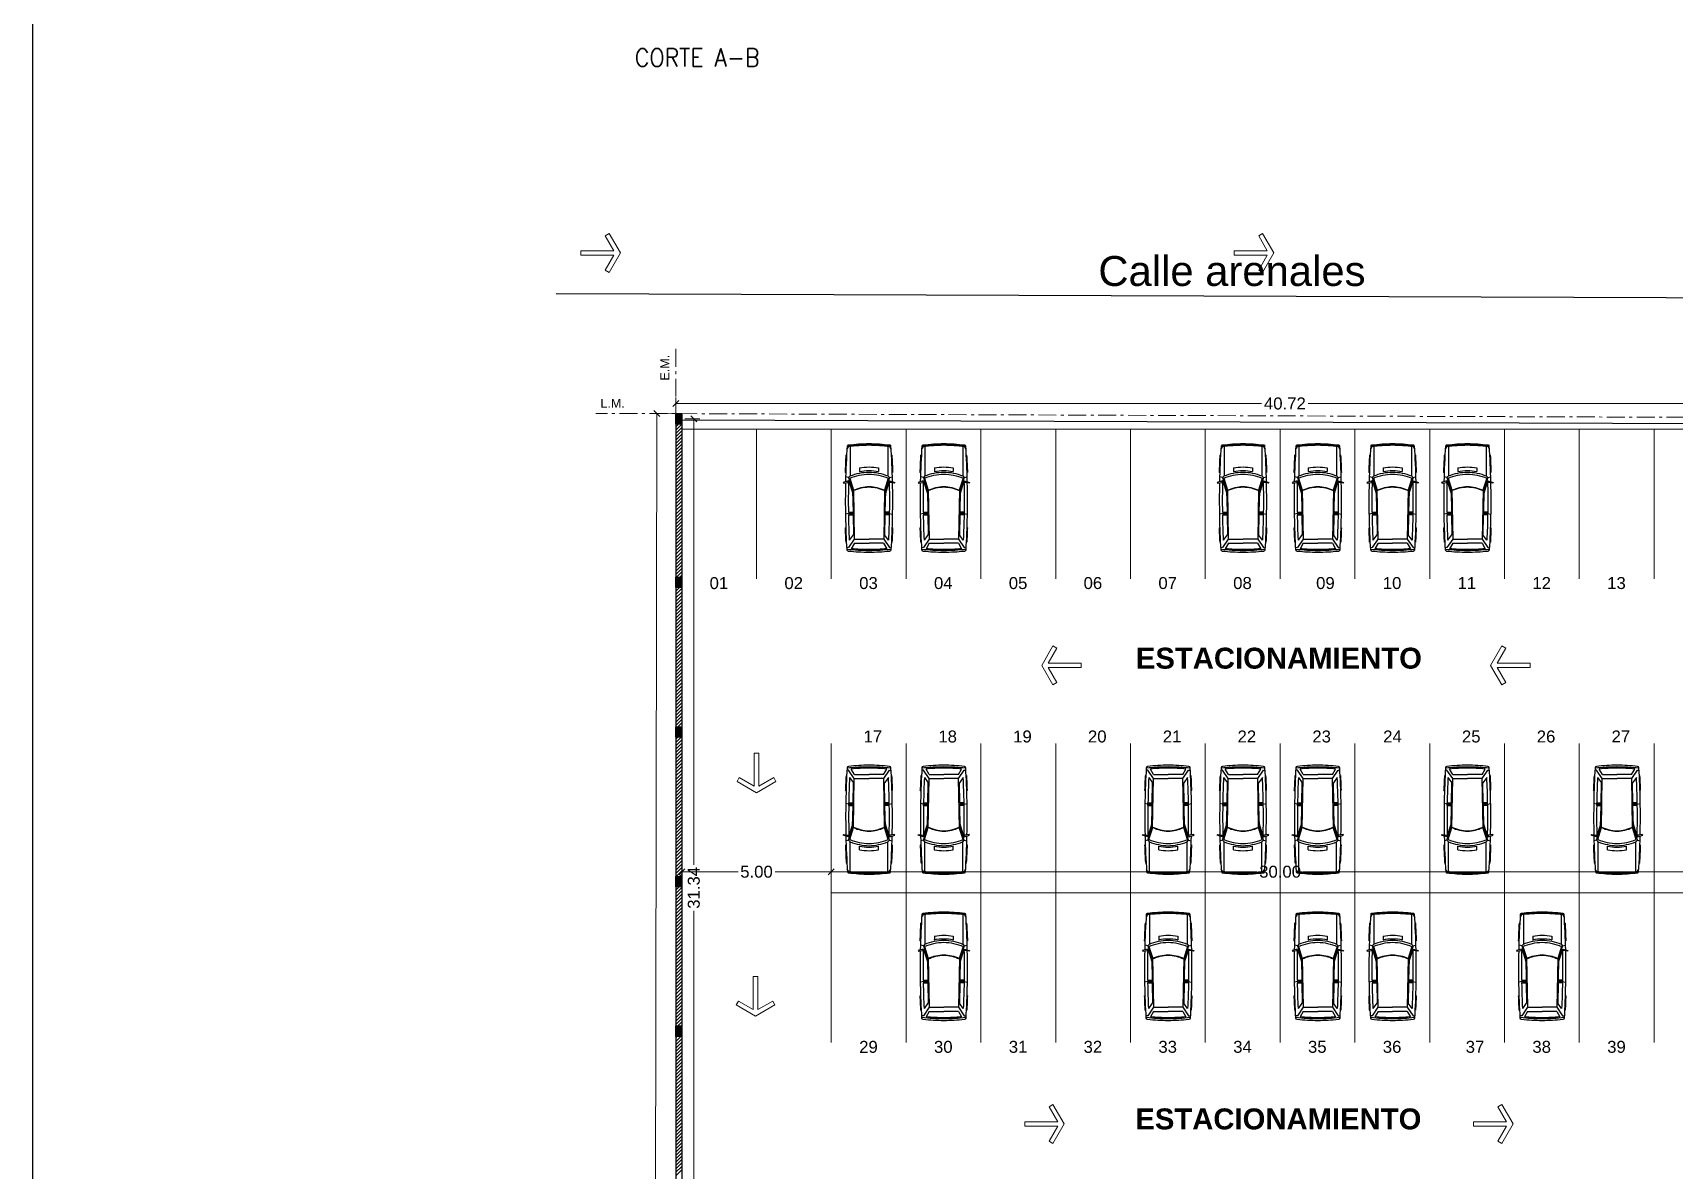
# Model space of a CAD drawing. Header units: inches. Extents: x 2 to 182, y -26 to 193.
# Drawn here: x 91.6 to 146.5, y 107.4 to 145.4 of the extents above; entities that cross this region are included whole.
import ezdxf

# ---------------------------------------------------------------- set-up
doc = ezdxf.new("R2010")
doc.units = ezdxf.units.IN
doc.header["$MEASUREMENT"] = 0
doc.linetypes.add('ACAD_ISO10W100', pattern=[18, 12, -3, 0, -3])
for name, color, linetype, lineweight in [('01', 60, 'Continuous', 9), ('01 eje', 30, 'ACAD_ISO10W100', 9), ('Est-Textos', 6, 'Continuous', 0), ('L COTAS', 1, 'Continuous', 9), ('l gris', 9, 'Continuous', 5), ('LAVADO MU', 10, 'Continuous', 5)]:
    doc.layers.add(name, color=color, linetype=linetype, lineweight=lineweight)
for name, color, linetype in [('AUTOS', 9, 'Continuous'), ('l muro', 5, 'Continuous'), ('l olumnas', 140, 'Continuous'), ('l texto', 30, 'Continuous'), ('piso', 52, 'Continuous'), ('smr acero', 170, 'Continuous')]:
    doc.layers.add(name, color=color, linetype=linetype)
doc.styles.add('2mm para 1.100', font='ARIAL.TTF')
doc.styles.add('3mm para 1.100', font='ARIAL.TTF')
doc.styles.add('R', font='romans.shx', dxfattribs={"width": 0.9})
doc.styles.get("Standard").update_dxf_attribs({"font": 'ARIAL.TTF'})
doc.dimstyles.new('cotas 1.100', dxfattribs={"dimscale": 2, "dimtxt": 0.2, "dimasz": 0.1, "dimexe": 0.1, "dimexo": 0.05, "dimgap": 0.05, "dimtad": 0, "dimzin": 0, "dimdsep": 46, "dimtxsty": '2mm para 1.100', "dimblk": 'OBLIQUE', "dimcen": 0.09, "dimclrd": 256, "dimclre": 256, "dimclrt": 256, "dimaunit": 1, "dimadec": 3, "dimazin": 0, "dimtfac": 1, "dimtofl": 0, "dimtmove": 2, "dimatfit": 3, "dimfxl": 0, "dimtolj": 1, "dimtzin": 0, "dimlwd": -1, "dimlwe": -1, "dimarcsym": 0})

# ---------------------------------------------------------------- blocks, each defined once
blk = doc.blocks.new('terreno1')
at = {"layer": '01 eje', "ltscale": 0.05}
for p, q in [((2858.813, 860.328), (2858.813, 730.799)), ((2899.533, 858.013), (2856.148, 858.17))]:
    blk.add_line(p, q, dxfattribs=at)
at = {"layer": 'piso'}
blk.add_lwpolyline([(2854.813, 862.175), (2901.195, 862.007)], dxfattribs=at)
at = {"layer": '01', "insert": (2872.939, 863.428), "char_height": 1, "attachment_point": 1}
blk.add_mtext_dynamic_manual_height_columns('Calle arenales', width=9.90179, gutter_width=12.5, heights=[1.667], dxfattribs=at)
at = {"layer": '01 eje', "insert": (2858.296, 859.265), "char_height": 0.3, "attachment_point": 1, "rotation": 90}
blk.add_mtext_dynamic_manual_height_columns('E.M.', width=7.33177, gutter_width=12.5, heights=[0], dxfattribs=at)
at = {"layer": '01 eje', "insert": (2856.297, 858.655), "char_height": 0.3, "attachment_point": 1}
blk.add_mtext_dynamic_manual_height_columns('L.M.', width=7.33177, gutter_width=12.5, heights=[0], dxfattribs=at)
blk = doc.blocks.new('_Oblique')
at = {"color": 0, "linetype": 'ByBlock', "lineweight": -2}
blk.add_line((-0.5, -0.5), (0.5, 0.5), dxfattribs=at)
blk = doc.blocks.new('*D436')
at = {"layer": 'Defpoints', "color": 0}
for p in [(113.298, 117.369), (113.298, 116.661), (118.298, 116.661)]:
    blk.add_point(p, dxfattribs=at)
at = {"layer": 'L COTAS'}
for p, q in [((113.298, 116.761), (113.298, 117.569)), ((118.298, 116.761), (118.298, 117.569)), ((113.298, 117.369), (115.18, 117.369)), ((118.298, 117.369), (116.417, 117.369))]:
    blk.add_line(p, q, dxfattribs=at)
at = {"layer": 'L COTAS', "xscale": 0.2, "yscale": 0.2, "zscale": 0.2, "rotation": 180}
blk.add_blockref('_Oblique', (113.298, 117.369), dxfattribs=at)
at = {"layer": 'L COTAS', "xscale": 0.2, "yscale": 0.2, "zscale": 0.2}
blk.add_blockref('_Oblique', (118.298, 117.369), dxfattribs=at)
at = {"layer": 'L COTAS', "insert": (115.798, 117.369), "char_height": 0.4, "attachment_point": 5, "style": '2mm para 1.100'}
blk.add_mtext('\\A1;5.00', dxfattribs=at)
blk = doc.blocks.new('*D205')
at = {"layer": 'Defpoints', "color": 0}
for p in [(148.298, 117.369), (118.298, 116.661), (148.298, 116.661)]:
    blk.add_point(p, dxfattribs=at)
at = {"layer": 'L COTAS'}
for p, q in [((118.298, 116.761), (118.298, 117.569)), ((148.298, 116.761), (148.298, 117.569)), ((118.298, 117.369), (132.524, 117.369)), ((148.298, 117.369), (134.072, 117.369))]:
    blk.add_line(p, q, dxfattribs=at)
at = {"layer": 'L COTAS', "xscale": 0.2, "yscale": 0.2, "zscale": 0.2, "rotation": 180}
blk.add_blockref('_Oblique', (118.298, 117.369), dxfattribs=at)
at = {"layer": 'L COTAS', "xscale": 0.2, "yscale": 0.2, "zscale": 0.2}
blk.add_blockref('_Oblique', (148.298, 117.369), dxfattribs=at)
at = {"layer": 'L COTAS', "insert": (133.298, 117.369), "char_height": 0.4, "attachment_point": 5, "style": '2mm para 1.100'}
blk.add_mtext('\\A1;30.00', dxfattribs=at)
blk = doc.blocks.new('*D438')
at = {"layer": 'Defpoints', "color": 0}
for p in [(113.098, 133.018), (113.098, 132.68), (153.818, 132.533)]:
    blk.add_point(p, dxfattribs=at)
at = {"layer": 'L COTAS'}
for p, q in [((113.098, 132.78), (113.098, 133.218)), ((113.098, 133.018), (132.677, 133.018)), ((153.818, 133.018), (134.239, 133.018)), ((153.818, 132.633), (153.818, 133.218))]:
    blk.add_line(p, q, dxfattribs=at)
at = {"layer": 'L COTAS', "xscale": 0.2, "yscale": 0.2, "zscale": 0.2, "rotation": 180}
blk.add_blockref('_Oblique', (113.098, 133.018), dxfattribs=at)
at = {"layer": 'L COTAS', "xscale": 0.2, "yscale": 0.2, "zscale": 0.2}
blk.add_blockref('_Oblique', (153.818, 133.018), dxfattribs=at)
at = {"layer": 'L COTAS', "insert": (133.458, 133.018), "char_height": 0.4, "attachment_point": 5, "style": '2mm para 1.100'}
blk.add_mtext('\\A1;40.72', dxfattribs=at)
blk = doc.blocks.new('E-120')
for p, q in [((0.079, 0.567), (0.054, 0.569)), ((0.094, 0.689), (0.069, 0.692)), ((0.086, 0.63), (1.078, 0.63)), ((0.094, 0.689), (0.171, 0.727)), ((0.361, 0.738), (0.383, 0.763)), ((0.982, 0.765), (0.969, 0.788)), ((1.078, 0.63), (1.136, 0.683)), ((1.136, 0.683), (1.111, 0.769)), ((1.136, 0.683), (1.566, 0.548)), ((1.158, 0.644), (1.558, 0.518)), ((1.249, 0.685), (1.297, 0.862)), ((1.297, 0.693), (1.249, 0.685)), ((1.26, 0.674), (1.665, 0.546)), ((1.297, 0.862), (1.321, 0.845)), ((1.321, 0.845), (1.297, 0.693)), ((2.29, 0.678), (2.29, 0.534)), ((2.29, 0.678), (2.378, 0.677)), ((2.333, 0.678), (2.358, 0.777)), ((2.333, 0.678), (2.333, 0.507)), ((2.378, 0.678), (2.378, 0.532)), ((2.789, 0.766), (2.813, 0.786)), ((3.228, 0.649), (3.052, 0.52)), ((3.191, 0.491), (3.477, 0.683)), ((3.294, 0.746), (3.29, 0.767)), ((3.328, 0.488), (3.513, 0.594)), ((3.477, 0.683), (3.48, 0.736)), ((0.814, 0.317), (0.934, 0.317)), ((1.546, 0.522), (3.191, 0.491)), ((1.566, 0.548), (2.29, 0.534)), ((2.378, 0.532), (3.052, 0.52)), ((3.191, 0.491), (3.191, 0)), ((3.191, -0.491), (3.191, 0)), ((3.328, 0.488), (3.328, 0)), ((3.328, -0.488), (3.328, 0)), ((0.814, -0.317), (0.934, -0.317)), ((1.136, -0.683), (1.566, -0.548)), ((1.158, -0.644), (1.558, -0.518)), ((1.26, -0.674), (1.665, -0.546)), ((1.546, -0.522), (3.191, -0.491)), ((1.566, -0.548), (2.29, -0.534)), ((2.29, -0.678), (2.29, -0.534)), ((2.333, -0.678), (2.333, -0.507)), ((2.378, -0.532), (3.052, -0.52)), ((2.378, -0.678), (2.378, -0.532)), ((3.228, -0.649), (3.052, -0.52)), ((3.191, -0.491), (3.477, -0.683)), ((3.328, -0.488), (3.513, -0.594)), ((0.078, -0.558), (0.053, -0.562)), ((0.094, -0.689), (0.069, -0.692)), ((0.086, -0.63), (1.078, -0.63)), ((0.094, -0.689), (0.171, -0.727)), ((0.361, -0.738), (0.383, -0.763)), ((0.982, -0.765), (0.969, -0.788)), ((1.078, -0.63), (1.136, -0.683)), ((1.136, -0.683), (1.111, -0.769)), ((1.249, -0.685), (1.297, -0.862)), ((1.297, -0.693), (1.249, -0.685)), ((1.321, -0.845), (1.297, -0.693)), ((1.297, -0.862), (1.321, -0.845)), ((2.29, -0.678), (2.378, -0.677)), ((2.333, -0.678), (2.358, -0.777)), ((2.789, -0.766), (2.813, -0.786)), ((3.294, -0.746), (3.29, -0.767)), ((3.477, -0.683), (3.48, -0.736))]:
    blk.add_line(p, q)
for centre, radius, start, end in [((5.769, -0.04), 5.769, 172.6816, 179.5994), ((5.769, -0.04), 5.747, 172.3934, 179.5979), ((0.077, 0.691), 0.03, 93.7373, 172.6816), ((5.769, -0.04), 5.722, 172.6816, 179.5961), ((1.903, -27.265), 28.046, 91.2874, 93.7373), ((1.903, -27.265), 28.069, 91.9055, 93.1027), ((2.76, -0.04), 1.81, 158.2817, 178.7222), ((2.76, -0.04), 1.742, 156.8644, 178.6721), ((1.903, -27.265), 27.946, 89.2062, 91.3172), ((1.903, -27.265), 28.046, 86.6212, 91.2121), ((1.903, -27.265), 27.946, 87.2823, 89.0264), ((1.903, -27.258), 28.06, 87.167, 88.1406), ((-2.869, -0.011), 6.411, 0.1023, 5.4171), ((-2.869, -0.011), 6.45, 0.1016, 6.6242), ((3.553, 0.682), 0.05, 6.1594, 86.6212), ((-2.869, -0.011), 6.509, 0.1007, 6.1594), ((5.769, 0.04), 5.769, 180.4006, 187.3184), ((5.769, 0.04), 5.747, 180.4021, 187.6066), ((5.769, 0.04), 5.722, 180.4039, 187.3184), ((2.76, -0.04), 1.978, 169.5792, 178.8307), ((2.76, 0.04), 1.978, 181.1693, 190.4208), ((2.76, -0.04), 1.861, 168.9125, 178.7568), ((2.76, 0.04), 1.861, 181.2432, 191.0875), ((2.76, 0.04), 1.81, 181.2778, 201.7183), ((2.76, 0.04), 1.742, 181.3279, 203.1356), ((2.76, -0.04), 1.325, 155.0855, 178.2544), ((2.76, 0.04), 1.325, 181.7456, 204.9145), ((2.76, -0.04), 1.313, 154.6813, 178.2383), ((2.76, 0.04), 1.313, 181.7617, 205.3187), ((-2.869, 0.011), 6.45, 353.3758, 359.8984), ((-2.869, 0.011), 6.411, 354.5829, 359.8977), ((-2.869, 0.011), 6.509, 353.8406, 359.8993), ((0.077, -0.691), 0.03, 187.3184, 266.2627), ((1.903, 27.265), 28.046, 266.2627, 268.7126), ((1.903, 27.265), 28.069, 266.8973, 268.0945), ((1.903, 27.265), 27.946, 268.6828, 270.7938), ((1.903, 27.265), 28.046, 268.7879, 273.3788), ((1.903, 27.265), 27.946, 270.9736, 272.7177), ((1.903, 27.258), 28.06, 271.8594, 272.833), ((3.553, -0.682), 0.05, 273.3788, 353.8406)]:
    blk.add_arc(centre, radius, start, end)
blk = doc.blocks.new('*D234')
at = {"layer": 'Defpoints', "color": 0}
for p in [(112.468, 132.68), (113.298, 132.678), (113.098, 7.859)]:
    blk.add_point(p, dxfattribs=at)
at = {"layer": 'L COTAS'}
for p, q in [((113.198, 132.679), (112.268, 132.68)), ((112.468, 132.68), (112.37, 71.179)), ((112.268, 7.86), (112.367, 69.361)), ((112.998, 7.859), (112.068, 7.861))]:
    blk.add_line(p, q, dxfattribs=at)
at = {"layer": 'L COTAS', "xscale": 0.2, "yscale": 0.2, "zscale": 0.2}
for p, rotation in [((112.468, 132.68), 89.90828215739022), ((112.268, 7.86), 269.9082821573902)]:
    blk.add_blockref('_Oblique', p, dxfattribs=dict(at, rotation=rotation))
at = {"layer": 'L COTAS', "insert": (112.368, 70.27), "char_height": 0.4, "attachment_point": 5, "rotation": 89.9083, "style": '2mm para 1.100'}
blk.add_mtext('\\A1;124.82', dxfattribs=at)
blk = doc.blocks.new('*D235')
at = {"layer": 'Defpoints', "color": 0}
for p in [(113.298, 132.504), (113.703, 132.504), (113.298, 101.16)]:
    blk.add_point(p, dxfattribs=at)
at = {"layer": 'L COTAS'}
for p, q in [((113.398, 132.504), (113.903, 132.504)), ((113.703, 132.504), (113.703, 117.606)), ((113.703, 101.16), (113.703, 116.058)), ((113.398, 101.16), (113.903, 101.16))]:
    blk.add_line(p, q, dxfattribs=at)
at = {"layer": 'L COTAS', "xscale": 0.2, "yscale": 0.2, "zscale": 0.2}
for p, rotation in [((113.703, 132.504), 90), ((113.703, 101.16), 270)]:
    blk.add_blockref('_Oblique', p, dxfattribs=dict(at, rotation=rotation))
at = {"layer": 'L COTAS', "insert": (113.703, 116.832), "char_height": 0.4, "attachment_point": 5, "rotation": 90, "style": '2mm para 1.100'}
blk.add_mtext('\\A1;31.34', dxfattribs=at)

msp = doc.modelspace()

# ---------------------------------------------------------------- hatches: boundary and pattern name
at = {"layer": 'smr acero'}
h = msp.add_hatch(color=256, dxfattribs=at)
h.dxf.hatch_style = 1
h.paths.add_polyline_path([(113.098, 132.68), (113.098, 132.33), (113.298, 132.33), (113.298, 132.68)])
h = msp.add_hatch(color=256, dxfattribs=at)
h.dxf.hatch_style = 1
h.paths.add_polyline_path([(113.098, 127.216), (113.098, 126.866), (113.298, 126.866), (113.298, 127.216)])
h = msp.add_hatch(color=256, dxfattribs=at)
h.dxf.hatch_style = 1
h.paths.add_polyline_path([(113.098, 122.216), (113.098, 121.866), (113.298, 121.866), (113.298, 122.216)])
h = msp.add_hatch(color=256, dxfattribs=at)
h.dxf.hatch_style = 1
h.paths.add_polyline_path([(113.098, 117.216), (113.098, 116.866), (113.298, 116.866), (113.298, 117.216)])
h = msp.add_hatch(color=256, dxfattribs=at)
h.dxf.hatch_style = 1
h.paths.add_polyline_path([(113.098, 112.216), (113.098, 111.866), (113.298, 111.866), (113.298, 112.216)])

# ---------------------------------------------------------------- linework, layer by layer
msp.add_lwpolyline([(91.611, 192.493), (181.909, 192.816), (181.909, -26.135), (91.611, -26.135)], close=True)
at = {"linetype": 'Continuous', "lineweight": 13}
for points in [[(109.929, 137.976), (109.929, 138.126), (111.033, 138.126), (110.745, 138.625), (110.875, 138.7), (111.25, 138.051), (110.875, 137.401), (110.745, 137.476), (111.033, 137.976), (109.929, 137.976)], [(131.767, 137.976), (131.767, 138.126), (132.871, 138.126), (132.583, 138.625), (132.713, 138.7), (133.088, 138.051), (132.713, 137.401), (132.583, 137.476), (132.871, 137.976), (131.767, 137.976)], [(126.654, 124.191), (126.654, 124.341), (125.55, 124.341), (125.838, 124.84), (125.708, 124.915), (125.333, 124.266), (125.708, 123.616), (125.838, 123.691), (125.55, 124.191), (126.654, 124.191)], [(141.654, 124.191), (141.654, 124.341), (140.55, 124.341), (140.838, 124.84), (140.708, 124.915), (140.333, 124.266), (140.708, 123.616), (140.838, 123.691), (140.55, 124.191), (141.654, 124.191)], [(115.723, 121.332), (115.873, 121.332), (115.873, 120.227), (116.373, 120.516), (116.448, 120.386), (115.798, 120.011), (115.149, 120.386), (115.224, 120.516), (115.723, 120.227), (115.723, 121.332)], [(115.691, 113.866), (115.841, 113.866), (115.841, 112.762), (116.341, 113.05), (116.416, 112.92), (115.766, 112.545), (115.117, 112.92), (115.192, 113.05), (115.691, 112.762), (115.691, 113.866)], [(124.762, 108.867), (124.762, 109.017), (125.867, 109.017), (125.578, 109.516), (125.708, 109.591), (126.083, 108.942), (125.708, 108.292), (125.578, 108.367), (125.867, 108.867), (124.762, 108.867)], [(139.762, 108.867), (139.762, 109.017), (140.867, 109.017), (140.578, 109.516), (140.708, 109.591), (141.083, 108.942), (140.708, 108.292), (140.578, 108.367), (140.867, 108.867), (139.762, 108.867)]]:
    msp.add_lwpolyline(points, close=True, dxfattribs=at)
msp.add_lwpolyline([(113.298, 132.479), (113.298, 132.479), (113.298, 132.479), (153.735, 132.333), (156.447, 129.62), (156.483, 127.161)])
at = {"layer": 'l gris'}
for p, q in [((115.798, 132.161), (115.798, 127.161)), ((118.298, 132.161), (118.298, 127.161)), ((120.798, 132.161), (120.798, 127.161)), ((123.298, 132.161), (123.298, 127.161)), ((125.798, 132.161), (125.798, 127.161)), ((128.298, 132.161), (128.298, 127.161)), ((130.798, 132.161), (130.798, 127.161)), ((133.298, 132.161), (133.298, 127.161)), ((135.798, 132.161), (135.798, 127.161)), ((138.298, 132.161), (138.298, 127.161)), ((140.798, 132.161), (140.798, 127.161)), ((143.298, 132.161), (143.298, 127.161)), ((145.798, 132.161), (145.798, 127.161)), ((118.298, 121.661), (118.298, 116.661)), ((120.798, 121.661), (120.798, 116.661)), ((123.298, 121.661), (123.298, 116.661)), ((125.798, 121.661), (125.798, 116.661)), ((128.298, 121.661), (128.298, 116.661)), ((130.798, 121.661), (130.798, 116.661)), ((133.298, 121.661), (133.298, 116.661)), ((135.798, 121.661), (135.798, 116.661)), ((138.298, 121.661), (138.298, 116.661)), ((140.798, 121.661), (140.798, 116.661)), ((143.298, 121.661), (143.298, 116.661)), ((145.798, 121.661), (145.798, 116.661)), ((118.298, 116.661), (118.298, 111.661)), ((120.798, 116.661), (120.798, 111.661)), ((123.298, 116.661), (123.298, 111.661)), ((125.798, 116.661), (125.798, 111.661)), ((128.298, 116.661), (128.298, 111.661)), ((130.798, 116.661), (130.798, 111.661)), ((133.298, 116.661), (133.298, 111.661)), ((135.798, 116.661), (135.798, 111.661)), ((138.298, 116.661), (138.298, 111.661)), ((140.798, 116.661), (140.798, 111.661)), ((143.298, 116.661), (143.298, 111.661)), ((145.798, 116.661), (145.798, 111.661))]:
    msp.add_line(p, q, dxfattribs=at)
for points in [[(113.298, 132.161), (153.907, 132.161)], [(118.298, 116.661), (148.298, 116.661)]]:
    msp.add_lwpolyline(points, dxfattribs=at)
at = {"layer": 'l muro'}
for p, q in [((113.298, 132.679), (113.098, 132.679)), ((113.098, 132.679), (113.098, 7.87)), ((113.298, 132.679), (113.298, 7.87))]:
    msp.add_line(p, q, dxfattribs=at)
at = {"layer": 'l olumnas'}
for points in [[(113.298, 132.33), (113.098, 132.33), (113.098, 132.68), (113.298, 132.68)], [(113.298, 126.866), (113.098, 126.866), (113.098, 127.216), (113.298, 127.216)], [(113.298, 121.866), (113.098, 121.866), (113.098, 122.216), (113.298, 122.216)], [(113.298, 116.866), (113.098, 116.866), (113.098, 117.216), (113.298, 117.216)], [(113.298, 111.866), (113.098, 111.866), (113.098, 112.216), (113.298, 112.216)]]:
    msp.add_lwpolyline(points, close=True, dxfattribs=at)
at = {"layer": 'LAVADO MU'}
for p, q in [((113.098, 132.581), (113.196, 132.679)), ((113.098, 132.469), (113.298, 132.669)), ((113.098, 132.357), (113.298, 132.557)), ((113.098, 132.244), (113.298, 132.444)), ((113.098, 132.132), (113.298, 132.332)), ((113.098, 132.02), (113.298, 132.22)), ((113.098, 131.908), (113.298, 132.108)), ((113.098, 131.795), (113.298, 131.995)), ((113.098, 131.683), (113.298, 131.883)), ((113.098, 131.571), (113.298, 131.771)), ((113.098, 131.459), (113.298, 131.659)), ((113.098, 131.346), (113.298, 131.546)), ((113.098, 131.234), (113.298, 131.434)), ((113.098, 131.122), (113.298, 131.322)), ((113.098, 131.01), (113.298, 131.209)), ((113.098, 130.897), (113.298, 131.097)), ((113.098, 130.785), (113.298, 130.985)), ((113.098, 130.673), (113.298, 130.873)), ((113.098, 130.561), (113.298, 130.76)), ((113.098, 130.448), (113.298, 130.648)), ((113.098, 130.336), (113.298, 130.536)), ((113.098, 130.224), (113.298, 130.424)), ((113.098, 130.112), (113.298, 130.311)), ((113.098, 129.999), (113.298, 130.199)), ((113.098, 129.887), (113.298, 130.087)), ((113.098, 129.775), (113.298, 129.975)), ((113.098, 129.663), (113.298, 129.862)), ((113.098, 129.55), (113.298, 129.75)), ((113.098, 129.438), (113.298, 129.638)), ((113.098, 129.326), (113.298, 129.526)), ((113.098, 129.214), (113.298, 129.413)), ((113.098, 129.101), (113.298, 129.301)), ((113.098, 128.989), (113.298, 129.189)), ((113.098, 128.877), (113.298, 129.077)), ((113.098, 128.765), (113.298, 128.964)), ((113.098, 128.652), (113.298, 128.852)), ((113.098, 128.54), (113.298, 128.74)), ((113.098, 128.428), (113.298, 128.628)), ((113.098, 128.316), (113.298, 128.515)), ((113.098, 128.203), (113.298, 128.403)), ((113.098, 128.091), (113.298, 128.291)), ((113.098, 127.979), (113.298, 128.179)), ((113.098, 127.867), (113.298, 128.066)), ((113.098, 127.754), (113.298, 127.954)), ((113.098, 127.642), (113.298, 127.842)), ((113.098, 127.53), (113.298, 127.73)), ((113.098, 127.418), (113.298, 127.617)), ((113.098, 127.305), (113.298, 127.505)), ((113.098, 127.193), (113.298, 127.393)), ((113.098, 127.081), (113.298, 127.281)), ((113.098, 126.969), (113.298, 127.168)), ((113.098, 126.856), (113.298, 127.056)), ((113.098, 126.744), (113.298, 126.944)), ((113.098, 126.632), (113.298, 126.832)), ((113.098, 126.52), (113.298, 126.719)), ((113.098, 126.407), (113.298, 126.607)), ((113.098, 126.295), (113.298, 126.495)), ((113.098, 126.183), (113.298, 126.383)), ((113.098, 126.071), (113.298, 126.27)), ((113.098, 125.958), (113.298, 126.158)), ((113.098, 125.846), (113.298, 126.046)), ((113.098, 125.734), (113.298, 125.934)), ((113.098, 125.622), (113.298, 125.821)), ((113.098, 125.509), (113.298, 125.709)), ((113.098, 125.397), (113.298, 125.597)), ((113.098, 125.285), (113.298, 125.485)), ((113.098, 125.173), (113.298, 125.372)), ((113.098, 125.06), (113.298, 125.26)), ((113.098, 124.948), (113.298, 125.148)), ((113.098, 124.836), (113.298, 125.036)), ((113.098, 124.724), (113.298, 124.923)), ((113.098, 124.611), (113.298, 124.811)), ((113.098, 124.499), (113.298, 124.699)), ((113.098, 124.387), (113.298, 124.587)), ((113.098, 124.274), (113.298, 124.474)), ((113.098, 124.162), (113.298, 124.362)), ((113.098, 124.05), (113.298, 124.25)), ((113.098, 123.938), (113.298, 124.138)), ((113.098, 123.825), (113.298, 124.025)), ((113.098, 123.713), (113.298, 123.913)), ((113.098, 123.601), (113.298, 123.801)), ((113.098, 123.489), (113.298, 123.689)), ((113.098, 123.376), (113.298, 123.576)), ((113.098, 123.264), (113.298, 123.464)), ((113.098, 123.152), (113.298, 123.352)), ((113.098, 123.04), (113.298, 123.24)), ((113.098, 122.927), (113.298, 123.127)), ((113.098, 122.815), (113.298, 123.015)), ((113.098, 122.703), (113.298, 122.903)), ((113.098, 122.591), (113.298, 122.791)), ((113.098, 122.478), (113.298, 122.678)), ((113.098, 122.366), (113.298, 122.566)), ((113.098, 122.254), (113.298, 122.454)), ((113.098, 122.142), (113.298, 122.342)), ((113.098, 122.029), (113.298, 122.229)), ((113.098, 121.917), (113.298, 122.117)), ((113.098, 121.805), (113.298, 122.005)), ((113.098, 121.693), (113.298, 121.892)), ((113.098, 121.58), (113.298, 121.78)), ((113.098, 121.468), (113.298, 121.668)), ((113.098, 121.356), (113.298, 121.556)), ((113.098, 121.244), (113.298, 121.443)), ((113.098, 121.131), (113.298, 121.331)), ((113.098, 121.019), (113.298, 121.219)), ((113.098, 120.907), (113.298, 121.107)), ((113.098, 120.795), (113.298, 120.994)), ((113.098, 120.682), (113.298, 120.882)), ((113.098, 120.57), (113.298, 120.77)), ((113.098, 120.458), (113.298, 120.658)), ((113.098, 120.346), (113.298, 120.545)), ((113.098, 120.233), (113.298, 120.433)), ((113.098, 120.121), (113.298, 120.321)), ((113.098, 120.009), (113.298, 120.209)), ((113.098, 119.897), (113.298, 120.096)), ((113.098, 119.784), (113.298, 119.984)), ((113.098, 119.672), (113.298, 119.872)), ((113.098, 119.56), (113.298, 119.76)), ((113.098, 119.448), (113.298, 119.647)), ((113.098, 119.335), (113.298, 119.535)), ((113.098, 119.223), (113.298, 119.423)), ((113.098, 119.111), (113.298, 119.311)), ((113.098, 118.999), (113.298, 119.198)), ((113.098, 118.886), (113.298, 119.086)), ((113.098, 118.774), (113.298, 118.974)), ((113.098, 118.662), (113.298, 118.862)), ((113.098, 118.55), (113.298, 118.749)), ((113.098, 118.437), (113.298, 118.637)), ((113.098, 118.325), (113.298, 118.525)), ((113.098, 118.213), (113.298, 118.413)), ((113.098, 118.101), (113.298, 118.3)), ((113.098, 117.988), (113.298, 118.188)), ((113.098, 117.876), (113.298, 118.076)), ((113.098, 117.764), (113.298, 117.964)), ((113.098, 117.652), (113.298, 117.851)), ((113.098, 117.539), (113.298, 117.739)), ((113.098, 117.427), (113.298, 117.627)), ((113.098, 117.315), (113.298, 117.515)), ((113.098, 117.203), (113.298, 117.402)), ((113.098, 117.09), (113.298, 117.29)), ((113.098, 116.978), (113.298, 117.178)), ((113.098, 116.866), (113.298, 117.066)), ((113.098, 116.754), (113.298, 116.953)), ((113.098, 116.641), (113.298, 116.841)), ((113.098, 116.529), (113.298, 116.729)), ((113.098, 116.417), (113.298, 116.617)), ((113.098, 116.305), (113.298, 116.504)), ((113.098, 116.192), (113.298, 116.392)), ((113.098, 116.08), (113.298, 116.28)), ((113.098, 115.968), (113.298, 116.168)), ((113.098, 115.855), (113.298, 116.055)), ((113.098, 115.743), (113.298, 115.943)), ((113.098, 115.631), (113.298, 115.831)), ((113.098, 115.519), (113.298, 115.719)), ((113.098, 115.406), (113.298, 115.606)), ((113.098, 115.294), (113.298, 115.494)), ((113.098, 115.182), (113.298, 115.382)), ((113.098, 115.07), (113.298, 115.27)), ((113.098, 114.957), (113.298, 115.157)), ((113.098, 114.845), (113.298, 115.045)), ((113.098, 114.733), (113.298, 114.933)), ((113.098, 114.621), (113.298, 114.821)), ((113.098, 114.508), (113.298, 114.708)), ((113.098, 114.396), (113.298, 114.596)), ((113.098, 114.284), (113.298, 114.484)), ((113.098, 114.172), (113.298, 114.372)), ((113.098, 114.059), (113.298, 114.259)), ((113.098, 113.947), (113.298, 114.147)), ((113.098, 113.835), (113.298, 114.035)), ((113.098, 113.723), (113.298, 113.923)), ((113.098, 113.61), (113.298, 113.81)), ((113.098, 113.498), (113.298, 113.698)), ((113.098, 113.386), (113.298, 113.586)), ((113.098, 113.274), (113.298, 113.474)), ((113.098, 113.161), (113.298, 113.361)), ((113.098, 113.049), (113.298, 113.249)), ((113.098, 112.937), (113.298, 113.137)), ((113.098, 112.825), (113.298, 113.025)), ((113.098, 112.712), (113.298, 112.912)), ((113.098, 112.6), (113.298, 112.8)), ((113.098, 112.488), (113.298, 112.688)), ((113.098, 112.376), (113.298, 112.575)), ((113.098, 112.263), (113.298, 112.463)), ((113.098, 112.151), (113.298, 112.351)), ((113.098, 112.039), (113.298, 112.239)), ((113.098, 111.927), (113.298, 112.126)), ((113.098, 111.814), (113.298, 112.014)), ((113.098, 111.702), (113.298, 111.902)), ((113.098, 111.59), (113.298, 111.79)), ((113.098, 111.478), (113.298, 111.677)), ((113.098, 111.365), (113.298, 111.565)), ((113.098, 111.253), (113.298, 111.453)), ((113.098, 111.141), (113.298, 111.341)), ((113.098, 111.029), (113.298, 111.228)), ((113.098, 110.916), (113.298, 111.116)), ((113.098, 110.804), (113.298, 111.004)), ((113.098, 110.692), (113.298, 110.892)), ((113.098, 110.58), (113.298, 110.779)), ((113.098, 110.467), (113.298, 110.667)), ((113.098, 110.355), (113.298, 110.555)), ((113.098, 110.243), (113.298, 110.443)), ((113.098, 110.131), (113.298, 110.33)), ((113.098, 110.018), (113.298, 110.218)), ((113.098, 109.906), (113.298, 110.106)), ((113.098, 109.794), (113.298, 109.994)), ((113.098, 109.682), (113.298, 109.881)), ((113.098, 109.569), (113.298, 109.769)), ((113.098, 109.457), (113.298, 109.657)), ((113.098, 109.345), (113.298, 109.545)), ((113.098, 109.233), (113.298, 109.432)), ((113.098, 109.12), (113.298, 109.32)), ((113.098, 109.008), (113.298, 109.208)), ((113.098, 108.896), (113.298, 109.096)), ((113.098, 108.784), (113.298, 108.983)), ((113.098, 108.671), (113.298, 108.871)), ((113.098, 108.559), (113.298, 108.759)), ((113.098, 108.447), (113.298, 108.647)), ((113.098, 108.335), (113.298, 108.534)), ((113.098, 108.222), (113.298, 108.422)), ((113.098, 108.11), (113.298, 108.31)), ((113.098, 107.998), (113.298, 108.198)), ((113.098, 107.886), (113.298, 108.085)), ((113.098, 107.773), (113.298, 107.973)), ((113.098, 107.661), (113.298, 107.861)), ((113.098, 107.549), (113.298, 107.749)), ((113.098, 107.437), (113.298, 107.636)), ((113.098, 107.324), (113.298, 107.524)), ((113.098, 107.212), (113.298, 107.412))]:
    msp.add_line(p, q, dxfattribs=at)

# ---------------------------------------------------------------- block references
at = {"layer": 'AUTOS', "color": 0, "xscale": -1, "rotation": 90}
for p in [(119.559, 131.68), (122.059, 131.68), (132.059, 131.68), (134.559, 131.68), (137.059, 131.68), (139.559, 131.68), (122.059, 116.032), (129.559, 116.032), (134.559, 116.032), (137.059, 116.032), (142.059, 116.032)]:
    msp.add_blockref('E-120', p, dxfattribs=at)
at = {"layer": 'AUTOS', "color": 0, "rotation": 90.00000000000001}
for p in [(119.559, 117.29), (122.059, 117.29), (129.559, 117.29), (132.059, 117.29), (134.559, 117.29), (139.559, 117.29), (144.559, 117.29)]:
    msp.add_blockref('E-120', p, dxfattribs=at)
at = {"layer": 'l muro'}
msp.add_blockref('terreno1', (-2745.715, -725.48), dxfattribs=at)

# ---------------------------------------------------------------- texts
at = {"layer": 'Est-Textos', "style": 'R', "width": 0.9}
msp.add_text('CORTE A-B ', height=0.6, dxfattribs=at).set_placement((111.733, 144.279))
at = {"layer": 'l gris', "style": '3mm para 1.100'}
for s, p in [('01', (114.231, 126.817)), ('02', (116.731, 126.817)), ('03', (119.231, 126.818)), ('04', (121.731, 126.818)), ('05', (124.231, 126.818)), ('06', (126.731, 126.818)), ('07', (129.231, 126.818)), ('08', (131.731, 126.818)), ('09', (134.503, 126.818)), ('10', (136.731, 126.818)), ('11', (139.231, 126.818)), ('12', (141.731, 126.818)), ('13', (144.231, 126.818)), ('17', (119.377, 121.69)), ('18', (121.877, 121.69)), ('19', (124.377, 121.69)), ('20', (126.877, 121.69)), ('21', (129.377, 121.69)), ('22', (131.877, 121.69)), ('23', (134.377, 121.69)), ('24', (136.744, 121.69)), ('25', (139.377, 121.69)), ('26', (141.877, 121.69)), ('27', (144.377, 121.691)), ('29', (119.231, 111.317)), ('30', (121.731, 111.317)), ('31', (124.231, 111.318)), ('32', (126.731, 111.318)), ('33', (129.231, 111.318)), ('34', (131.731, 111.318)), ('35', (134.231, 111.318)), ('36', (136.731, 111.318)), ('37', (139.503, 111.318)), ('38', (141.731, 111.318)), ('39', (144.231, 111.318))]:
    msp.add_text(s, height=0.4, rotation=0.1222, dxfattribs=at).set_placement(p)
at = {"layer": 'l texto', "char_height": 0.7, "width": 6.39684, "attachment_point": 1}
for insert in [(128.478, 124.858), (128.46, 109.459)]:
    msp.add_mtext('{\\fArial|b1|i0|c0|p34;ESTACIONAMIENTO}', dxfattribs=dict(at, insert=insert))

# ---------------------------------------------------------------- dimensions: what is measured, and where the dimension line sits
at = {"layer": 'L COTAS'}
dim = msp.add_aligned_dim(p1=(113.098, 7.859), p2=(113.298, 132.678), distance=0.83, dimstyle='cotas 1.100', override={"dimfxl": 0.1, "dimarcsym": 1}, dxfattribs=at)
dim.commit()
dim.dimension.update_dxf_attribs({"geometry": '*D234', "text_midpoint": (112.368, 70.27)})
for base, p1, p2, picture, middle in [((113.098, 133.018), (153.818, 132.533), (113.098, 132.68), '*D438', (133.458, 133.018)), ((113.298, 117.369), (118.298, 116.661), (113.298, 116.661), '*D436', (115.798, 117.369)), ((148.298, 117.369), (118.298, 116.661), (148.298, 116.661), '*D205', (133.298, 117.369))]:
    dim = msp.add_linear_dim(base=base, p1=p1, p2=p2, dimstyle='cotas 1.100', override={"dimfxl": 0.1, "dimarcsym": 1}, dxfattribs=at)
    dim.commit()
    dim.dimension.update_dxf_attribs({"geometry": picture, "text_midpoint": middle})
dim = msp.add_linear_dim(base=(113.703, 132.504), p1=(113.298, 101.16), p2=(113.298, 132.504), angle=90, dimstyle='cotas 1.100', override={"dimfxl": 0.1, "dimarcsym": 1}, dxfattribs=at)
dim.commit()
dim.dimension.update_dxf_attribs({"geometry": '*D235', "text_midpoint": (113.703, 116.832)})

doc.saveas('drawing.dxf')
